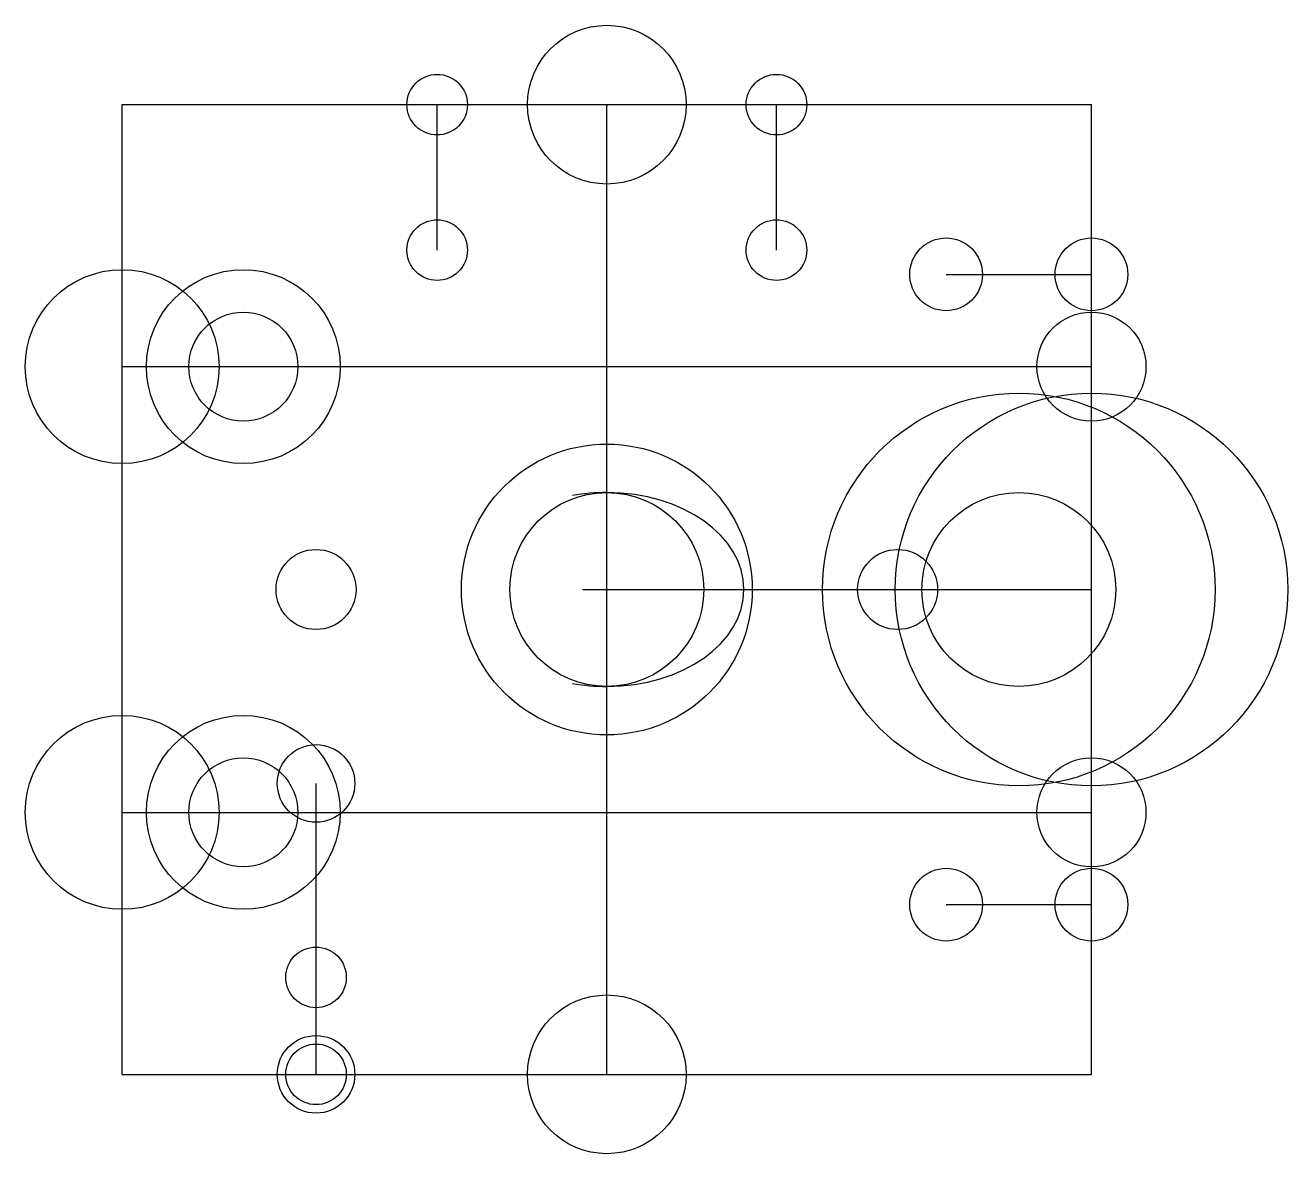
# Model space of a CAD drawing. Header units: millimetres. Extents: x -4 to 48.1, y -23.3 to 23.3.
import ezdxf

# ---------------------------------------------------------------- set-up
doc = ezdxf.new("R2010")
doc.units = ezdxf.units.MM
doc.layers.add('Part', color=7, linetype='CONTINUOUS')

msp = doc.modelspace()

# ---------------------------------------------------------------- linework, layer by layer
at = {"layer": 'Part'}
for p, q in [((0, -20, 24), (0, 20, 24)), ((0, -20, -24), (0, 20, -24)), ((0, 20, -24), (0, 20, 24)), ((0, -20, 24), (0, 20, 24)), ((0, 20, 24), (40, 20, 24)), ((0, -20, -24), (0, 20, -24)), ((0, 20, -24), (40, 20, -24)), ((0, 20, -24), (40, 20, -24)), ((0, 20, -24), (0, 20, 24)), ((0, 20, 24), (40, 20, 24)), ((13, 14, 19.25), (13, 20, 19.25)), ((13, 14, 19.25), (13, 20, 19.25)), ((20, -20, 21.275), (20, 20, 21.275)), ((20, -20, 21.275), (20, 20, 21.275)), ((27, 14, 19.25), (27, 20, 19.25)), ((27, 14, 19.25), (27, 20, 19.25)), ((40, -20, 24), (40, 20, 24)), ((40, -20, -24), (40, 20, -24)), ((40, 20, -24), (40, 20, 24)), ((40, -20, 24), (40, 20, 24)), ((40, -20, -24), (40, 20, -24)), ((40, 20, -24), (40, 20, 24)), ((34, 13, 1.5), (40, 13, 1.5)), ((34, 13, 1.5), (40, 13, 1.5)), ((0, 9.192, -5.192), (5, 9.192, -5.192)), ((0, 9.192, -5.192), (5, 9.192, -5.192)), ((0, 9.192, 13.192), (5, 9.192, 13.192)), ((0, 9.192, 13.192), (5, 9.192, 13.192)), ((5, 9.192, -6.942), (40, 9.192, -6.942)), ((5, 9.192, -6.942), (40, 9.192, -6.942)), ((5, 9.192, 11.442), (40, 9.192, 11.442)), ((5, 9.192, 11.442), (40, 9.192, 11.442)), ((19, 3.873, -1), (19, 3.873, 1)), ((19, 3.873, -1), (19, 3.873, 1)), ((9.65, 0, -24), (9.65, 0, -14)), ((9.65, 0, -24), (9.65, 0, -14)), ((19, 0, 4), (24, 0, 4)), ((24, 0, -10), (24, 0, -4)), ((24, 0, -10), (24, 0, -4)), ((24, 0, 4), (37, 0, 4)), ((24, 0, 4), (37, 0, 4)), ((26, 0, -24), (26, 0, -10)), ((26, 0, -24), (26, 0, -10)), ((33.65, 0, -24), (33.65, 0, -14)), ((33.65, 0, -24), (33.65, 0, -14)), ((37, 0, 8.1), (40, 0, 8.1)), ((37, 0, 8.1), (40, 0, 8.1)), ((19, -3.873, -1), (19, -3.873, 1)), ((19, -3.873, -1), (19, -3.873, 1)), ((8, -20, 16.6), (8, -8, 16.6)), ((8, -20, 16.6), (8, -8, 16.6)), ((0, -9.192, -5.192), (5, -9.192, -5.192)), ((0, -9.192, -5.192), (5, -9.192, -5.192)), ((0, -9.192, 13.192), (5, -9.192, 13.192)), ((0, -9.192, 13.192), (5, -9.192, 13.192)), ((5, -9.192, -6.942), (40, -9.192, -6.942)), ((5, -9.192, -6.942), (40, -9.192, -6.942)), ((5, -9.192, 11.442), (40, -9.192, 11.442)), ((5, -9.192, 11.442), (40, -9.192, 11.442)), ((34, -13, 1.5), (40, -13, 1.5)), ((34, -13, 1.5), (40, -13, 1.5)), ((8, -20, 11.25), (8, -16, 11.25)), ((8, -20, 11.25), (8, -16, 11.25)), ((8, -20, 21.25), (8, -16, 21.25)), ((8, -20, 21.25), (8, -16, 21.25)), ((0, -20, -24), (0, -20, 24)), ((0, -20, -24), (40, -20, -24)), ((0, -20, -24), (0, -20, 24)), ((0, -20, 24), (40, -20, 24)), ((0, -20, 24), (40, -20, 24)), ((0, -20, -24), (40, -20, -24)), ((40, -20, -24), (40, -20, 24)), ((40, -20, -24), (40, -20, 24))]:
    msp.add_line(p, q, dxfattribs=at)
for centre, radius in [((20, 20, 18), 3.275), ((20, 20, 18), 3.275), ((13, 20, 18), 1.25), ((13, 20, 18), 1.25), ((27, 20, 18), 1.25), ((27, 20, 18), 1.25), ((13, 14, 18), 1.25), ((13, 14, 18), 1.25), ((27, 14, 18), 1.25), ((27, 14, 18), 1.25), ((34, 13), 1.5), ((34, 13), 1.5), ((40, 13), 1.5), ((40, 13), 1.5), ((0, 9.192, -9.192), 4), ((0, 9.192, 9.192), 4), ((0, 9.192, -9.192), 4), ((0, 9.192, 9.192), 4), ((5, 9.192, -9.192), 4), ((5, 9.192, 9.192), 4), ((5, 9.192, -9.192), 4), ((5, 9.192, 9.192), 4), ((5, 9.192, -9.192), 2.25), ((5, 9.192, 9.192), 2.25), ((5, 9.192, -9.192), 2.25), ((5, 9.192, 9.192), 2.25), ((40, 9.192, -9.192), 2.25), ((40, 9.192, 9.192), 2.25), ((40, 9.192, -9.192), 2.25), ((40, 9.192, 9.192), 2.25), ((37, 0), 8.1), ((37, 0), 8.1), ((40, 0), 8.1), ((40, 0), 8.1), ((20, 0, -24), 6), ((20, 0, -10), 6), ((20, 0, -24), 6), ((20, 0, -10), 6), ((20, 0, -10), 4), ((20, 0, 4), 4), ((20, 0, -10), 4), ((20, 0, 4), 4), ((37, 0), 4), ((37, 0), 4), ((8, 0, -24), 1.65), ((8, 0, -14), 1.65), ((8, 0, -24), 1.65), ((8, 0, -14), 1.65), ((32, 0, -24), 1.65), ((32, 0, -14), 1.65), ((32, 0, -24), 1.65), ((32, 0, -14), 1.65), ((0, -9.192, -9.192), 4), ((0, -9.192, 9.192), 4), ((0, -9.192, -9.192), 4), ((0, -9.192, 9.192), 4), ((5, -9.192, -9.192), 4), ((5, -9.192, 9.192), 4), ((5, -9.192, -9.192), 4), ((5, -9.192, 9.192), 4), ((8, -8, 15), 1.6), ((8, -8, 15), 1.6), ((5, -9.192, -9.192), 2.25), ((5, -9.192, 9.192), 2.25), ((5, -9.192, -9.192), 2.25), ((5, -9.192, 9.192), 2.25), ((40, -9.192, -9.192), 2.25), ((40, -9.192, 9.192), 2.25), ((40, -9.192, -9.192), 2.25), ((40, -9.192, 9.192), 2.25), ((34, -13), 1.5), ((34, -13), 1.5), ((40, -13), 1.5), ((40, -13), 1.5), ((8, -16, 10), 1.25), ((8, -16, 20), 1.25), ((8, -16, 10), 1.25), ((8, -16, 20), 1.25), ((20, -20, 18), 3.275), ((20, -20, 18), 3.275), ((8, -20, 15), 1.6), ((8, -20, 15), 1.6), ((8, -20, 10), 1.25), ((8, -20, 20), 1.25), ((8, -20, 10), 1.25), ((8, -20, 20), 1.25)]:
    msp.add_circle(centre, radius, dxfattribs=at)
for start, end in [(90, 90), (90, 90), (-90, -90), (-90, -90)]:
    msp.add_arc((19, 0), 3.873, start, end, dxfattribs=at)
for start_param, end_param in [(-4.712389, -4.459709), (1.570796, 1.823477), (1.570796, 1.823477), (-4.712389, -4.459709), (0, 1.570796), (0, -4.712389), (0, -4.712389), (0, 1.570796), (-1.570796, 0), (4.712389, 0), (4.712389, 0), (-1.570796, 0), (4.459709, 4.712389), (-1.823477, -1.570796), (-1.823477, -1.570796), (4.459709, 4.712389)]:
    msp.add_ellipse((20, 0), major_axis=(5.657, 0), ratio=0.707107, start_param=start_param, end_param=end_param, dxfattribs=at)

doc.saveas('drawing.dxf')
